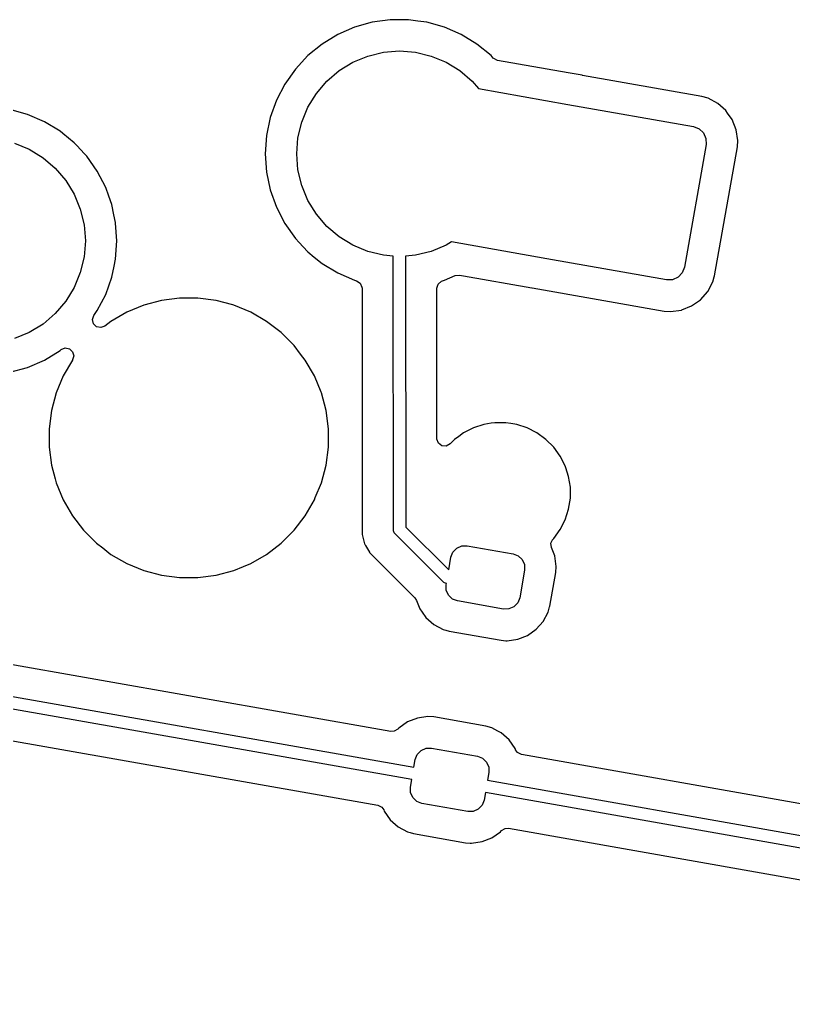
# Model space of a CAD drawing. Header units: millimetres. Extents: x 46 to 4458, y 59 to 1499.
# Drawn here: x 1763.87 to 1776.29, y 912.96 to 928.88 of the extents above; entities that cross this region are included whole.
import ezdxf

# ---------------------------------------------------------------- set-up
doc = ezdxf.new("R2010")
doc.units = ezdxf.units.MM
doc.layers.add('BLACK', color=7, linetype='Continuous')

msp = doc.modelspace()

# ---------------------------------------------------------------- linework, layer by layer
at = {"layer": 'BLACK', "linetype": 'Continuous'}
for p, q in [((1769.52998, 928.83785), (1769.24669, 928.75848)), ((1769.82144, 928.87792), (1769.52998, 928.83786)), ((1769.52998, 928.83786), (1769.52998, 928.83785)), ((1770.11564, 928.87792), (1769.82144, 928.87792)), ((1769.82144, 928.87792), (1769.82144, 928.87792)), ((1770.26137, 928.85789), (1770.11564, 928.87792)), ((1770.11564, 928.87792), (1770.11564, 928.87792)), ((1770.40709, 928.83786), (1770.26137, 928.85789)), ((1770.4071, 928.83786), (1770.40709, 928.83786)), ((1770.4071, 928.83785), (1770.4071, 928.83786)), ((1770.69038, 928.75848), (1770.4071, 928.83785)), ((1768.97686, 928.64128), (1768.72549, 928.48842)), ((1769.24669, 928.75848), (1768.97686, 928.64128)), ((1768.97686, 928.64128), (1768.97686, 928.64128)), ((1770.96021, 928.64128), (1770.69038, 928.75848)), ((1770.96022, 928.64128), (1770.96021, 928.64128)), ((1771.21158, 928.48842), (1770.96022, 928.64128)), ((1768.72549, 928.48842), (1768.49728, 928.30275)), ((1771.43979, 928.30276), (1771.21158, 928.48842)), ((1769.45866, 928.29666), (1769.71042, 928.3571)), ((1769.71042, 928.3571), (1769.96854, 928.37742)), ((1769.96854, 928.37742), (1770.22666, 928.3571)), ((1770.22666, 928.3571), (1770.47842, 928.29666)), ((1768.49728, 928.30275), (1768.29647, 928.08774)), ((1768.99869, 928.06229), (1769.21946, 928.19758)), ((1769.21946, 928.19758), (1769.45866, 928.29666)), ((1770.47842, 928.29666), (1770.71762, 928.19758)), ((1770.71762, 928.19758), (1770.93839, 928.06229)), ((1771.4398, 928.30275), (1771.43979, 928.30276)), ((1771.47554, 928.26448), (1771.4398, 928.30275)), ((1771.4398, 928.30275), (1771.4398, 928.30275)), ((1771.48202, 928.25804), (1771.47554, 928.26448)), ((1771.54462, 928.22701), (1771.48202, 928.25804)), ((1772.67709, 928.02733), (1771.54462, 928.22701)), ((1768.29647, 928.08774), (1768.12682, 927.8474)), ((1768.80181, 927.89414), (1768.99869, 928.06229)), ((1770.93839, 928.06229), (1771.13527, 927.89414)), ((1772.90459, 927.98721), (1772.67709, 928.02733)), ((1768.12682, 927.84739), (1767.99147, 927.58618)), ((1768.12682, 927.8474), (1768.12682, 927.84739)), ((1768.63366, 927.69726), (1768.80181, 927.89414)), ((1771.13527, 927.89414), (1771.239, 927.77268)), ((1772.90927, 927.98639), (1772.90459, 927.98721)), ((1772.90928, 927.98639), (1772.90927, 927.98639)), ((1774.82725, 927.6482), (1772.90928, 927.98639)), ((1768.49838, 927.4765), (1768.63366, 927.69726)), ((1771.239, 927.77268), (1772.67224, 927.51996)), ((1767.99147, 927.58618), (1767.89295, 927.30898)), ((1774.82726, 927.6482), (1774.82725, 927.6482)), ((1774.92666, 927.62001), (1774.82726, 927.6482)), ((1775.08108, 927.53674), (1774.92666, 927.62001)), ((1775.08109, 927.53674), (1775.08108, 927.53674)), ((1775.08108, 927.53674), (1775.08108, 927.53674)), ((1775.21214, 927.42011), (1775.08109, 927.53674)), ((1775.08109, 927.53674), (1775.08109, 927.53674)), ((1763.99579, 927.35974), (1763.7125, 927.43911)), ((1768.3993, 927.23729), (1768.49838, 927.4765)), ((1772.67224, 927.51996), (1772.67224, 927.51996)), ((1772.67224, 927.51996), (1774.6911, 927.16398)), ((1775.23936, 927.38124), (1775.21214, 927.42011)), ((1775.21214, 927.42011), (1775.21214, 927.42011)), ((1775.31277, 927.2764), (1775.23936, 927.38124)), ((1764.26562, 927.24253), (1763.99579, 927.35974)), ((1764.51699, 927.08967), (1764.26562, 927.24253)), ((1764.26562, 927.24253), (1764.26562, 927.24253)), ((1767.89294, 927.30896), (1767.83309, 927.02093)), ((1767.89295, 927.30898), (1767.89294, 927.30896)), ((1768.33885, 926.98553), (1768.3993, 927.23729)), ((1775.31277, 927.27639), (1775.31277, 927.2764)), ((1775.31278, 927.27639), (1775.31277, 927.27639)), ((1775.37754, 927.11335), (1775.31278, 927.27639)), ((1764.5596, 927.055), (1764.51699, 927.08967)), ((1764.51699, 927.08967), (1764.51699, 927.08967)), ((1764.51699, 927.08967), (1764.51699, 927.08967)), ((1764.7452, 926.90401), (1764.5596, 927.055)), ((1774.6911, 927.16398), (1774.78201, 927.12863)), ((1774.78201, 927.12863), (1774.85247, 927.06118)), ((1774.85247, 927.06118), (1774.89176, 926.97189)), ((1775.37755, 927.11335), (1775.37754, 927.11335)), ((1775.37754, 927.11335), (1775.37754, 927.11335)), ((1775.40297, 926.93976), (1775.37755, 927.11335)), ((1763.78382, 926.89791), (1764.02303, 926.79883)), ((1764.7452, 926.904), (1764.7452, 926.90401)), ((1764.7452, 926.90401), (1764.7452, 926.90401)), ((1764.78754, 926.85867), (1764.7452, 926.904)), ((1767.83309, 927.02093), (1767.81301, 926.72742)), ((1767.83309, 927.02093), (1767.83309, 927.02093)), ((1768.31854, 926.72742), (1768.33885, 926.98553)), ((1774.89176, 926.97189), (1774.89389, 926.87437)), ((1775.39546, 926.83671), (1775.40297, 926.93976)), ((1764.02303, 926.79883), (1764.24379, 926.66355)), ((1764.91013, 926.72742), (1764.78754, 926.85867)), ((1774.89389, 926.87437), (1774.54659, 924.90476)), ((1775.0308, 924.7686), (1775.39546, 926.83671)), ((1764.24379, 926.66355), (1764.44067, 926.4954)), ((1764.94601, 926.68899), (1764.91013, 926.72742)), ((1765.11566, 926.44865), (1764.94601, 926.68899)), ((1767.81301, 926.72742), (1767.83309, 926.4339)), ((1768.33885, 926.4693), (1768.31854, 926.72742)), ((1764.44067, 926.4954), (1764.60882, 926.29852)), ((1765.11567, 926.44865), (1765.11566, 926.44865)), ((1765.25102, 926.18743), (1765.11567, 926.44865)), ((1765.11567, 926.44865), (1765.11567, 926.44865)), ((1767.83309, 926.4339), (1767.83309, 926.4339)), ((1767.83309, 926.4339), (1767.89294, 926.14587)), ((1768.3993, 926.21754), (1768.33885, 926.4693)), ((1764.60882, 926.29852), (1764.74411, 926.07775)), ((1765.30151, 926.04534), (1765.25102, 926.18743)), ((1767.89294, 926.14587), (1767.89295, 926.14586)), ((1767.89295, 926.14586), (1767.99147, 925.86865)), ((1768.49838, 925.97833), (1768.3993, 926.21754)), ((1764.74411, 926.07775), (1764.84319, 925.83855)), ((1765.34953, 925.91023), (1765.30151, 926.04534)), ((1768.63366, 925.75757), (1768.49838, 925.97833)), ((1764.84319, 925.83855), (1764.90363, 925.58679)), ((1765.34954, 925.91021), (1765.34953, 925.91023)), ((1765.38391, 925.74483), (1765.34954, 925.91021)), ((1767.99147, 925.86865), (1768.12682, 925.60744)), ((1765.40931, 925.62257), (1765.38391, 925.74483)), ((1765.40939, 925.62218), (1765.40931, 925.62257)), ((1765.41013, 925.61141), (1765.40939, 925.62218)), ((1765.40939, 925.62218), (1765.40939, 925.62218)), ((1768.80181, 925.56069), (1768.63366, 925.75757)), ((1764.90363, 925.58679), (1764.92394, 925.32867)), ((1765.42947, 925.32867), (1765.41013, 925.61141)), ((1768.12682, 925.60744), (1768.12682, 925.60743)), ((1768.12682, 925.60743), (1768.29647, 925.36709)), ((1768.99869, 925.39254), (1768.80181, 925.56069)), ((1764.92394, 925.32867), (1764.90363, 925.07055)), ((1765.40939, 925.03516), (1765.42947, 925.32867)), ((1768.29647, 925.36709), (1768.35638, 925.30294)), ((1768.35638, 925.30294), (1768.49153, 925.15823)), ((1769.21946, 925.25725), (1768.99869, 925.39254)), ((1770.8048, 925.31068), (1770.71762, 925.25725)), ((1772.3366, 925.04058), (1770.8048, 925.31068)), ((1768.49153, 925.15823), (1768.49728, 925.15208)), ((1768.49728, 925.15208), (1768.5991, 925.06924)), ((1769.45866, 925.15817), (1769.21946, 925.25725)), ((1769.71042, 925.09773), (1769.45866, 925.15817)), ((1770.47842, 925.15817), (1770.22666, 925.09773)), ((1770.71762, 925.25725), (1770.47842, 925.15817)), ((1764.90363, 925.07055), (1764.84319, 924.81879)), ((1765.3861, 924.92309), (1765.40939, 925.03516)), ((1768.5991, 925.06924), (1768.72549, 924.96642)), ((1769.86906, 925.08525), (1769.71042, 925.09773)), ((1769.87046, 920.67537), (1769.86906, 925.08525)), ((1770.22666, 925.09773), (1770.06715, 925.08518)), ((1770.06715, 925.08518), (1770.06853, 920.73375)), ((1774.25698, 924.70197), (1772.3366, 925.04058)), ((1772.3366, 925.04058), (1772.3366, 925.04058)), ((1765.34954, 924.74713), (1765.3861, 924.92309)), ((1768.72549, 924.96642), (1768.72549, 924.96642)), ((1768.72549, 924.96642), (1768.72549, 924.96641)), ((1768.72549, 924.96641), (1768.97686, 924.81356)), ((1774.54659, 924.90476), (1774.51124, 924.81384)), ((1764.84319, 924.81879), (1764.74411, 924.57959)), ((1765.25102, 924.46991), (1765.34954, 924.74712)), ((1765.34954, 924.74712), (1765.34954, 924.74713)), ((1765.34954, 924.74712), (1765.34954, 924.74712)), ((1768.97686, 924.81356), (1768.97686, 924.81355)), ((1768.97686, 924.81355), (1769.2467, 924.69635)), ((1769.2467, 924.69635), (1769.27749, 924.68772)), ((1769.27749, 924.68772), (1769.33674, 924.65068)), ((1770.58872, 924.63536), (1770.64153, 924.68111)), ((1770.64153, 924.68111), (1770.65959, 924.68772)), ((1770.65959, 924.68772), (1770.69038, 924.69635)), ((1770.69038, 924.69635), (1770.86296, 924.77131)), ((1770.86296, 924.77131), (1770.93229, 924.77997)), ((1770.93229, 924.77997), (1770.9339, 924.77969)), ((1770.9339, 924.77969), (1770.99684, 924.7686)), ((1770.99684, 924.7686), (1772.09567, 924.57484)), ((1774.3545, 924.70409), (1774.25698, 924.70197)), ((1774.44378, 924.74338), (1774.3545, 924.70409)), ((1774.51124, 924.81384), (1774.44378, 924.74338)), ((1774.91935, 924.51477), (1775.00261, 924.66919)), ((1775.00261, 924.66919), (1775.02572, 924.75067)), ((1775.02572, 924.75067), (1775.0308, 924.76858)), ((1775.0308, 924.76859), (1775.0308, 924.7686)), ((1775.0308, 924.76858), (1775.0308, 924.76859)), ((1764.74411, 924.57959), (1764.60882, 924.35882)), ((1769.33674, 924.65068), (1769.36655, 924.58749)), ((1769.36655, 924.58749), (1769.36804, 924.56832)), ((1769.36804, 924.56832), (1769.36804, 920.78155)), ((1770.56904, 924.56832), (1770.58872, 924.63536)), ((1770.56904, 922.15581), (1770.56904, 924.56832)), ((1772.09567, 924.57484), (1772.09567, 924.57484)), ((1772.09567, 924.57484), (1772.10196, 924.57373)), ((1772.10196, 924.57373), (1772.10196, 924.57373)), ((1772.10196, 924.57373), (1774.21931, 924.20039)), ((1774.80271, 924.38371), (1774.91935, 924.51477)), ((1764.60882, 924.35882), (1764.44067, 924.16194)), ((1765.11567, 924.20869), (1765.25102, 924.46991)), ((1766.1462, 924.37166), (1765.862, 924.29551)), ((1766.43788, 924.41006), (1766.1462, 924.37166)), ((1766.43789, 924.41006), (1766.43788, 924.41006)), ((1766.43788, 924.41006), (1766.43788, 924.41006)), ((1766.7321, 924.41006), (1766.43789, 924.41006)), ((1766.73211, 924.41006), (1766.7321, 924.41006)), ((1767.02379, 924.37166), (1766.73211, 924.41006)), ((1766.73211, 924.41006), (1766.73211, 924.41006)), ((1767.0238, 924.37166), (1767.02379, 924.37166)), ((1767.02379, 924.37166), (1767.02379, 924.37166)), ((1767.29442, 924.29914), (1767.0238, 924.37166)), ((1774.72311, 924.32797), (1774.80271, 924.38371)), ((1765.06031, 924.13027), (1765.11567, 924.20869)), ((1765.862, 924.29551), (1765.5902, 924.18292)), ((1767.30799, 924.29551), (1767.29442, 924.29914)), ((1767.57979, 924.18292), (1767.30799, 924.29551)), ((1774.21931, 924.20039), (1774.32236, 924.19288)), ((1774.32236, 924.19288), (1774.49595, 924.21831)), ((1774.49595, 924.21831), (1774.50195, 924.22069)), ((1774.50195, 924.22069), (1774.659, 924.28308)), ((1774.659, 924.28308), (1774.72311, 924.32797)), ((1764.44067, 924.16194), (1764.24379, 923.99379)), ((1765.03783, 924.06614), (1765.06031, 924.13027)), ((1765.0535, 923.99805), (1765.03783, 924.06614)), ((1765.3354, 924.03581), (1765.2371, 923.96039)), ((1765.33541, 924.03582), (1765.3354, 924.03581)), ((1765.59018, 924.18292), (1765.33541, 924.03582)), ((1765.5902, 924.18292), (1765.59018, 924.18292)), ((1767.57981, 924.18292), (1767.57979, 924.18292)), ((1767.83458, 924.03582), (1767.57981, 924.18292)), ((1767.83459, 924.03582), (1767.83458, 924.03582)), ((1767.83459, 924.03581), (1767.83459, 924.03582)), ((1767.8346, 924.03581), (1767.83459, 924.03581)), ((1768.068, 923.85671), (1767.8346, 924.03581)), ((1767.8346, 924.03581), (1767.8346, 924.03581)), ((1764.24379, 923.99379), (1764.02303, 923.85851)), ((1765.10349, 923.94923), (1765.0535, 923.99805)), ((1765.17193, 923.93519), (1765.10349, 923.94923)), ((1765.2371, 923.96039), (1765.17193, 923.93519)), ((1764.02303, 923.85851), (1763.78382, 923.75943)), ((1768.06801, 923.8567), (1768.068, 923.85671)), ((1768.27604, 923.64868), (1768.06801, 923.8567)), ((1764.26563, 923.41481), (1764.51699, 923.56767)), ((1764.51699, 923.56767), (1764.53458, 923.58198)), ((1764.53458, 923.58198), (1764.59901, 923.60902)), ((1764.59901, 923.60902), (1764.66782, 923.59694)), ((1764.66782, 923.59694), (1764.71918, 923.54957)), ((1764.71918, 923.54957), (1764.73678, 923.48195)), ((1768.27605, 923.64867), (1768.27604, 923.64868)), ((1768.38173, 923.51093), (1768.27605, 923.64867)), ((1763.99579, 923.2976), (1764.26563, 923.41481)), ((1764.71485, 923.41526), (1764.56774, 923.16047)), ((1764.71595, 923.41692), (1764.71485, 923.41526)), ((1764.71614, 923.41751), (1764.71595, 923.41692)), ((1764.71687, 923.41877), (1764.71614, 923.41751)), ((1764.73678, 923.48195), (1764.7166, 923.41893)), ((1764.7166, 923.41893), (1764.71687, 923.41877)), ((1768.45515, 923.41526), (1768.38173, 923.51093)), ((1768.45515, 923.41525), (1768.45515, 923.41526)), ((1768.60225, 923.16047), (1768.45515, 923.41525)), ((1763.7125, 923.21823), (1763.99579, 923.2976)), ((1764.56773, 923.16045), (1764.45515, 922.88865)), ((1764.56774, 923.16047), (1764.56773, 923.16045)), ((1768.60226, 923.16045), (1768.60225, 923.16047)), ((1768.70995, 922.90045), (1768.60226, 923.16045)), ((1764.45515, 922.88865), (1764.379, 922.60446)), ((1768.71485, 922.88865), (1768.70995, 922.90045)), ((1768.79099, 922.60446), (1768.71485, 922.88865)), ((1764.379, 922.60446), (1764.3406, 922.31278)), ((1768.8294, 922.31276), (1768.79099, 922.60446)), ((1764.3406, 922.31278), (1764.3406, 922.31276)), ((1764.3406, 922.31276), (1764.3406, 922.01856)), ((1768.8294, 922.01855), (1768.8294, 922.31276)), ((1771.15578, 922.32657), (1770.99793, 922.24614)), ((1771.32426, 922.38131), (1771.15578, 922.32657)), ((1771.15578, 922.32657), (1771.15578, 922.32657)), ((1771.4431, 922.40013), (1771.32426, 922.38131)), ((1771.49924, 922.40903), (1771.4431, 922.40013)), ((1771.6764, 922.40903), (1771.49924, 922.40903)), ((1771.75963, 922.39584), (1771.6764, 922.40903)), ((1771.85137, 922.38131), (1771.75963, 922.39584)), ((1772.01986, 922.32657), (1771.85137, 922.38131)), ((1772.17771, 922.24614), (1772.01986, 922.32657)), ((1772.01986, 922.32657), (1772.01986, 922.32657)), ((1770.56936, 922.14696), (1770.56904, 922.15581)), ((1770.59377, 922.0815), (1770.56936, 922.14696)), ((1770.8546, 922.14201), (1770.78072, 922.06812)), ((1770.91971, 922.18931), (1770.8546, 922.14201)), ((1770.8546, 922.14201), (1770.8546, 922.14201)), ((1770.8546, 922.14201), (1770.8546, 922.14201)), ((1770.99793, 922.24614), (1770.91971, 922.18931)), ((1772.32103, 922.14201), (1772.17771, 922.24614)), ((1772.4463, 922.01674), (1772.32103, 922.14201)), ((1764.3406, 922.01856), (1764.3406, 922.01854)), ((1764.3406, 922.01854), (1764.37896, 921.72716)), ((1768.79099, 921.72686), (1768.8294, 922.01855)), ((1770.64971, 922.03962), (1770.59377, 922.0815)), ((1770.7194, 922.03464), (1770.64971, 922.03962)), ((1770.78072, 922.06812), (1770.7194, 922.03464)), ((1772.55043, 921.87342), (1772.4463, 922.01674)), ((1772.58171, 921.81202), (1772.55043, 921.87342)), ((1772.5836, 921.80833), (1772.58171, 921.81202)), ((1772.63086, 921.71557), (1772.5836, 921.80833)), ((1764.37896, 921.72716), (1764.379, 921.72686)), ((1764.379, 921.72686), (1764.43829, 921.50556)), ((1768.71485, 921.44267), (1768.79099, 921.72686)), ((1772.64022, 921.68675), (1772.63086, 921.71557)), ((1772.63086, 921.71557), (1772.63086, 921.71557)), ((1772.6856, 921.54708), (1772.64022, 921.68675)), ((1764.43829, 921.50556), (1764.45515, 921.44266)), ((1772.71332, 921.3721), (1772.6856, 921.54708)), ((1764.45515, 921.44266), (1764.56773, 921.17086)), ((1768.61713, 921.20677), (1768.71484, 921.44266)), ((1768.71484, 921.44266), (1768.71485, 921.44267)), ((1768.71484, 921.44266), (1768.71484, 921.44266)), ((1772.71332, 921.19495), (1772.71332, 921.3721)), ((1764.56773, 921.17086), (1764.56774, 921.17085)), ((1764.56774, 921.17085), (1764.71484, 920.91607)), ((1768.45515, 920.91606), (1768.60226, 921.17086)), ((1768.60226, 921.17086), (1768.61713, 921.20677)), ((1772.6856, 921.01997), (1772.71332, 921.19495)), ((1772.63086, 920.85148), (1772.6856, 921.01997)), ((1764.71484, 920.91607), (1764.71485, 920.91605)), ((1764.71485, 920.91605), (1764.89394, 920.68265)), ((1768.27605, 920.68265), (1768.45515, 920.91606)), ((1772.55043, 920.69364), (1772.63086, 920.85148)), ((1764.89394, 920.68265), (1764.89395, 920.68264)), ((1764.89395, 920.68264), (1765.10198, 920.47461)), ((1768.06801, 920.47461), (1768.27605, 920.68265)), ((1769.36804, 920.78155), (1769.36804, 920.78153)), ((1769.36804, 920.78153), (1769.36804, 920.61583)), ((1770.06853, 920.73375), (1770.7601, 920.04457)), ((1772.4463, 920.55031), (1772.55043, 920.69364)), ((1769.36804, 920.61583), (1769.36804, 920.61583)), ((1769.36804, 920.61583), (1769.40896, 920.46309)), ((1769.88539, 920.63932), (1769.87046, 920.67537)), ((1769.89783, 920.62417), (1769.88539, 920.63932)), ((1770.68337, 919.84134), (1769.89783, 920.62417)), ((1772.40157, 920.4757), (1772.43375, 920.53772)), ((1772.43375, 920.53772), (1772.43559, 920.5396)), ((1772.43559, 920.5396), (1772.4463, 920.55031)), ((1772.4463, 920.55031), (1772.4463, 920.55031)), ((1772.4463, 920.55031), (1772.4463, 920.55031)), ((1769.8306, 917.45094), (1753.16766, 920.38906)), ((1765.10198, 920.47461), (1765.10199, 920.47461)), ((1765.10199, 920.47461), (1765.20279, 920.39726)), ((1765.20279, 920.39726), (1765.3354, 920.2955)), ((1767.83459, 920.2955), (1768.06801, 920.47461)), ((1769.40896, 920.46309), (1769.40896, 920.46309)), ((1769.40896, 920.46309), (1769.41102, 920.45953)), ((1769.41102, 920.45953), (1769.42367, 920.43761)), ((1769.42367, 920.43761), (1769.48599, 920.32968)), ((1770.82819, 920.33208), (1770.8889, 920.3955)), ((1770.8889, 920.3955), (1770.96925, 920.43086)), ((1770.96925, 920.43086), (1771.05702, 920.43277)), ((1771.05702, 920.43277), (1771.79563, 920.30254)), ((1772.40803, 920.40613), (1772.40157, 920.4757)), ((1772.46211, 920.27001), (1772.40803, 920.40613)), ((1765.3354, 920.2955), (1765.33541, 920.2955)), ((1765.33541, 920.2955), (1765.59018, 920.1484)), ((1767.5798, 920.1484), (1767.83459, 920.2955)), ((1769.48599, 920.32968), (1769.48802, 920.32616)), ((1769.48802, 920.32616), (1769.60689, 920.20729)), ((1769.60689, 920.20729), (1769.60689, 920.20729)), ((1769.60689, 920.20729), (1770.21553, 919.59866)), ((1770.7601, 920.04457), (1770.79637, 920.25026)), ((1770.79637, 920.25026), (1770.82819, 920.33208)), ((1771.79563, 920.30254), (1771.87745, 920.27072)), ((1771.87745, 920.27072), (1771.94087, 920.21001)), ((1771.94087, 920.21001), (1771.97622, 920.12965)), ((1772.48669, 920.1022), (1772.46211, 920.27001)), ((1765.59018, 920.1484), (1765.5902, 920.14839)), ((1765.5902, 920.14839), (1765.862, 920.03581)), ((1767.30798, 920.03581), (1767.46268, 920.09989)), ((1767.46268, 920.09989), (1767.57979, 920.14839)), ((1767.57979, 920.14839), (1767.57979, 920.1484)), ((1767.57979, 920.1484), (1767.5798, 920.1484)), ((1771.97622, 920.12965), (1771.97814, 920.04188)), ((1772.47943, 920.00258), (1772.48669, 920.1022)), ((1752.62248, 919.97504), (1770.20137, 916.87586)), ((1765.862, 920.03581), (1765.862, 920.03581)), ((1765.862, 920.03581), (1765.86201, 920.03581)), ((1765.86201, 920.03581), (1766.1462, 919.95966)), ((1766.1462, 919.95966), (1766.43789, 919.92126)), ((1766.43789, 919.92126), (1766.4379, 919.92126)), ((1766.4379, 919.92126), (1766.73209, 919.92126)), ((1766.73209, 919.92126), (1766.7321, 919.92126)), ((1766.7321, 919.92126), (1767.0238, 919.95966)), ((1767.0238, 919.95966), (1767.30798, 920.03581)), ((1771.97814, 920.04188), (1771.9, 919.59872)), ((1772.3845, 919.4642), (1772.47943, 920.00258)), ((1770.16698, 916.68079), (1752.58808, 919.77997)), ((1770.71942, 919.82641), (1770.68337, 919.84134)), ((1770.71823, 919.8071), (1770.7216, 919.8262)), ((1770.72014, 919.71933), (1770.71823, 919.8071)), ((1770.7216, 919.8262), (1770.71942, 919.82641)), ((1770.21553, 919.59866), (1770.24309, 919.55676)), ((1770.7555, 919.63897), (1770.72014, 919.71933)), ((1770.81892, 919.57826), (1770.7555, 919.63897)), ((1770.90074, 919.54645), (1770.81892, 919.57826)), ((1771.9, 919.59872), (1771.86818, 919.5169)), ((1770.24309, 919.55676), (1770.29687, 919.42137)), ((1770.29687, 919.42137), (1770.29687, 919.42136)), ((1770.29687, 919.42136), (1770.29688, 919.42136)), ((1770.29688, 919.42136), (1770.33416, 919.36811)), ((1771.63934, 919.41621), (1770.90074, 919.54645)), ((1771.72711, 919.41812), (1771.63934, 919.41621)), ((1771.80747, 919.45348), (1771.72711, 919.41812)), ((1771.86818, 919.5169), (1771.80747, 919.45348)), ((1772.35725, 919.36811), (1772.38071, 919.45083)), ((1772.38071, 919.45083), (1772.38449, 919.46418)), ((1772.38449, 919.46418), (1772.3845, 919.46419)), ((1772.3845, 919.46419), (1772.3845, 919.4642)), ((1770.33416, 919.36811), (1770.39415, 919.28244)), ((1770.39415, 919.28244), (1770.39415, 919.28243)), ((1770.39415, 919.28243), (1770.52084, 919.16969)), ((1772.27676, 919.21883), (1772.35725, 919.36811)), ((1752.9591, 919.20631), (1769.62204, 916.26818)), ((1770.52084, 919.16969), (1770.52084, 919.16969)), ((1770.52084, 919.16969), (1770.52085, 919.16969)), ((1770.52085, 919.16969), (1770.67013, 919.0892)), ((1772.02508, 918.99486), (1772.16401, 919.09214)), ((1772.16401, 919.09214), (1772.27676, 919.21883)), ((1770.67013, 919.0892), (1770.71216, 919.07728)), ((1770.71216, 919.07728), (1770.7662, 919.06195)), ((1770.7662, 919.06195), (1770.76621, 919.06195)), ((1770.76621, 919.06195), (1770.76622, 919.06194)), ((1770.76622, 919.06194), (1771.60004, 918.91492)), ((1771.69966, 918.90766), (1771.86747, 918.93224)), ((1771.86747, 918.93224), (1772.02508, 918.99486)), ((1771.60004, 918.91492), (1771.67974, 918.90911)), ((1771.67974, 918.90911), (1771.69966, 918.90766)), ((1771.69966, 918.90766), (1771.69966, 918.90766)), ((1771.69966, 918.90766), (1771.69966, 918.90766)), ((1770.25586, 917.66688), (1770.09825, 917.60426)), ((1770.42367, 917.69146), (1770.25586, 917.66688)), ((1770.25586, 917.66688), (1770.25586, 917.66688)), ((1770.52328, 917.6842), (1770.42367, 917.69146)), ((1771.3571, 917.53717), (1770.52328, 917.6842)), ((1769.95932, 917.50698), (1769.94475, 917.49062)), ((1770.09825, 917.60426), (1769.95932, 917.50698)), ((1769.95932, 917.50698), (1769.95932, 917.50698)), ((1771.35713, 917.53717), (1771.3571, 917.53717)), ((1771.4532, 917.50992), (1771.35713, 917.53717)), ((1771.55089, 917.45725), (1771.4532, 917.50992)), ((1771.4532, 917.50992), (1771.4532, 917.50992)), ((1771.4532, 917.50992), (1771.4532, 917.50992)), ((1769.88548, 917.45362), (1769.8306, 917.45094)), ((1769.94475, 917.49062), (1769.88548, 917.45362)), ((1771.60248, 917.42943), (1771.55089, 917.45725)), ((1771.72917, 917.31668), (1771.60248, 917.42943)), ((1770.31586, 917.14563), (1770.39621, 917.18099)), ((1770.39621, 917.18099), (1770.48398, 917.18291)), ((1770.48398, 917.18291), (1771.22259, 917.05267)), ((1771.72918, 917.31668), (1771.72917, 917.31668)), ((1771.82645, 917.17776), (1771.72918, 917.31668)), ((1770.22333, 917.0004), (1770.25515, 917.08222)), ((1770.25515, 917.08222), (1770.31586, 917.14563)), ((1771.22259, 917.05267), (1771.30441, 917.02085)), ((1771.30441, 917.02085), (1771.36783, 916.96014)), ((1771.83152, 917.16501), (1771.82645, 917.17776)), ((1771.83454, 917.1574), (1771.83152, 917.16501)), ((1771.86564, 917.11209), (1771.83454, 917.1574)), ((1771.92825, 917.08107), (1771.86564, 917.11209)), ((1788.59118, 914.14294), (1771.92825, 917.08107)), ((1770.20137, 916.87586), (1770.22333, 917.0004)), ((1771.36783, 916.96014), (1771.40319, 916.87979)), ((1771.40319, 916.87979), (1771.4051, 916.79202)), ((1771.4051, 916.79202), (1771.38315, 916.66751)), ((1770.14519, 916.55723), (1770.16698, 916.68079)), ((1770.14711, 916.46946), (1770.14519, 916.55723)), ((1771.38315, 916.66751), (1788.96204, 913.56834)), ((1770.18246, 916.38911), (1770.14711, 916.46946)), ((1770.24588, 916.3284), (1770.18246, 916.38911)), ((1771.34875, 916.47244), (1771.32696, 916.34885)), ((1788.92765, 913.37327), (1771.34875, 916.47244)), ((1769.62204, 916.26818), (1769.68465, 916.23716)), ((1769.68465, 916.23716), (1769.71575, 916.19185)), ((1770.3277, 916.29658), (1770.24588, 916.3284)), ((1771.06631, 916.16634), (1770.3277, 916.29658)), ((1771.29514, 916.26703), (1771.23443, 916.20362)), ((1771.32696, 916.34885), (1771.29514, 916.26703)), ((1769.71575, 916.19185), (1769.72383, 916.17151)), ((1769.72383, 916.17151), (1769.72384, 916.1715)), ((1769.72384, 916.1715), (1769.72384, 916.1715)), ((1769.72384, 916.1715), (1769.77274, 916.10166)), ((1769.77274, 916.10166), (1769.82111, 916.03257)), ((1771.15408, 916.16826), (1771.06631, 916.16634)), ((1771.23443, 916.20362), (1771.15408, 916.16826)), ((1769.82111, 916.03257), (1769.82112, 916.03257)), ((1769.82112, 916.03257), (1769.94781, 915.91982)), ((1769.94781, 915.91982), (1769.94781, 915.91982)), ((1769.94781, 915.91982), (1769.94781, 915.91982)), ((1769.94781, 915.91982), (1770.09709, 915.83933)), ((1770.09709, 915.83933), (1770.13912, 915.82741)), ((1770.13912, 915.82741), (1770.19316, 915.81208)), ((1770.19316, 915.81208), (1770.19317, 915.81208)), ((1770.19317, 915.81208), (1770.19318, 915.81208)), ((1770.19318, 915.81208), (1771.02701, 915.66505)), ((1771.45204, 915.74499), (1771.59097, 915.84227)), ((1771.59097, 915.84227), (1771.60553, 915.85863)), ((1771.60553, 915.85863), (1771.6648, 915.89562)), ((1771.6648, 915.89562), (1771.71969, 915.89831)), ((1771.71969, 915.89831), (1788.38263, 912.96019)), ((1771.02701, 915.66505), (1771.1067, 915.65925)), ((1771.1067, 915.65925), (1771.12662, 915.6578)), ((1771.12662, 915.6578), (1771.29443, 915.68238)), ((1771.12662, 915.6578), (1771.12662, 915.6578)), ((1771.12662, 915.6578), (1771.12662, 915.6578)), ((1771.29443, 915.68238), (1771.45204, 915.74499))]:
    msp.add_line(p, q, dxfattribs=at)

doc.saveas('drawing.dxf')
